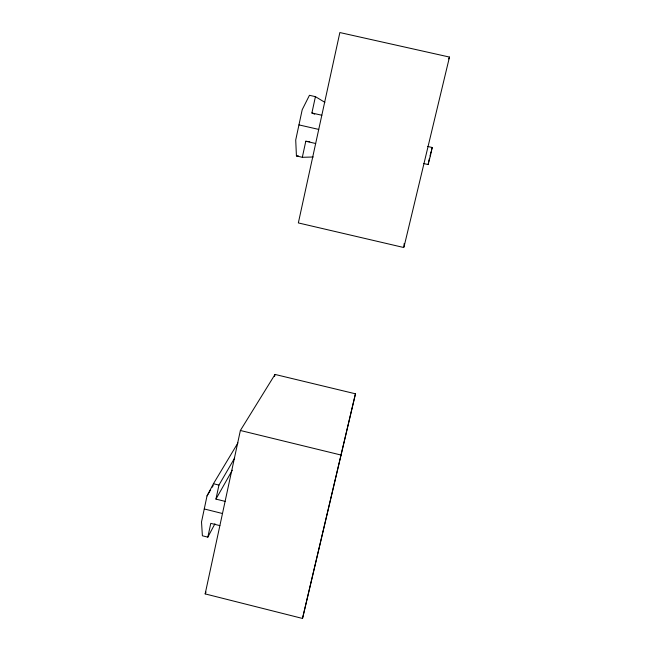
<?xml version="1.0" encoding="UTF-8"?>
<svg xmlns="http://www.w3.org/2000/svg" width="651" height="651" viewBox="0 0 651 651"><rect width="100%" height="100%" fill="white"/><g stroke="black" fill="none" stroke-linecap="round" stroke-linejoin="round"><path stroke-width="0.98" d="M427.528 146.426L432.223 147.5L430.344 156.053L428.122 164.557L423.443 163.482M403.937 246.526L404.173 243.49M428.122 164.557L428.317 163.377M237.94 442.908L213.438 483.734L207.018 495.907L201.517 521.939L202.388 535.789L207.832 537.148L214.936 523.762M207.832 537.148L210.778 523.355L219.875 525.617M225.1 501.368L215.953 499.097L218.948 485.085L234.653 458.044M205.163 593.899L240.374 430.49L275.023 374.439L355.462 393.806L302.512 618.45L205.163 593.899L206.025 592.068M324.865 102.345L315.426 96.657L309.453 95.298L302.21 109.694L295.717 140.006L296.425 155.939L302.324 157.298L305.791 141.243L309.762 141.731M314.71 114.161L311.894 112.989L315.426 96.657M274.584 376.416L275.023 374.439M428.602 162.009L429.473 158.209M302.512 618.45L355.462 393.806M449.483 57.068L403.856 247.535L298.345 222.927L339.855 32.55L449.483 57.068L448.751 58.916M429.994 156.028L430.344 154.564M430.693 153.156L431.035 151.789M431.483 150.031L432.223 147.5M215.953 499.097L232.301 470.217M207.018 495.907L210.647 489.845M212.202 487.241L213.235 485.508M302.324 157.298L313.269 156.997M296.425 155.939L298.41 155.915M311.894 112.989L321.822 115.251M298.955 124.894L318.738 129.411M305.791 141.243L315.662 143.505M240.374 430.49L341.222 455.082M213.438 483.734L218.948 485.085M204.259 508.96L222.487 513.517"/></g></svg>
